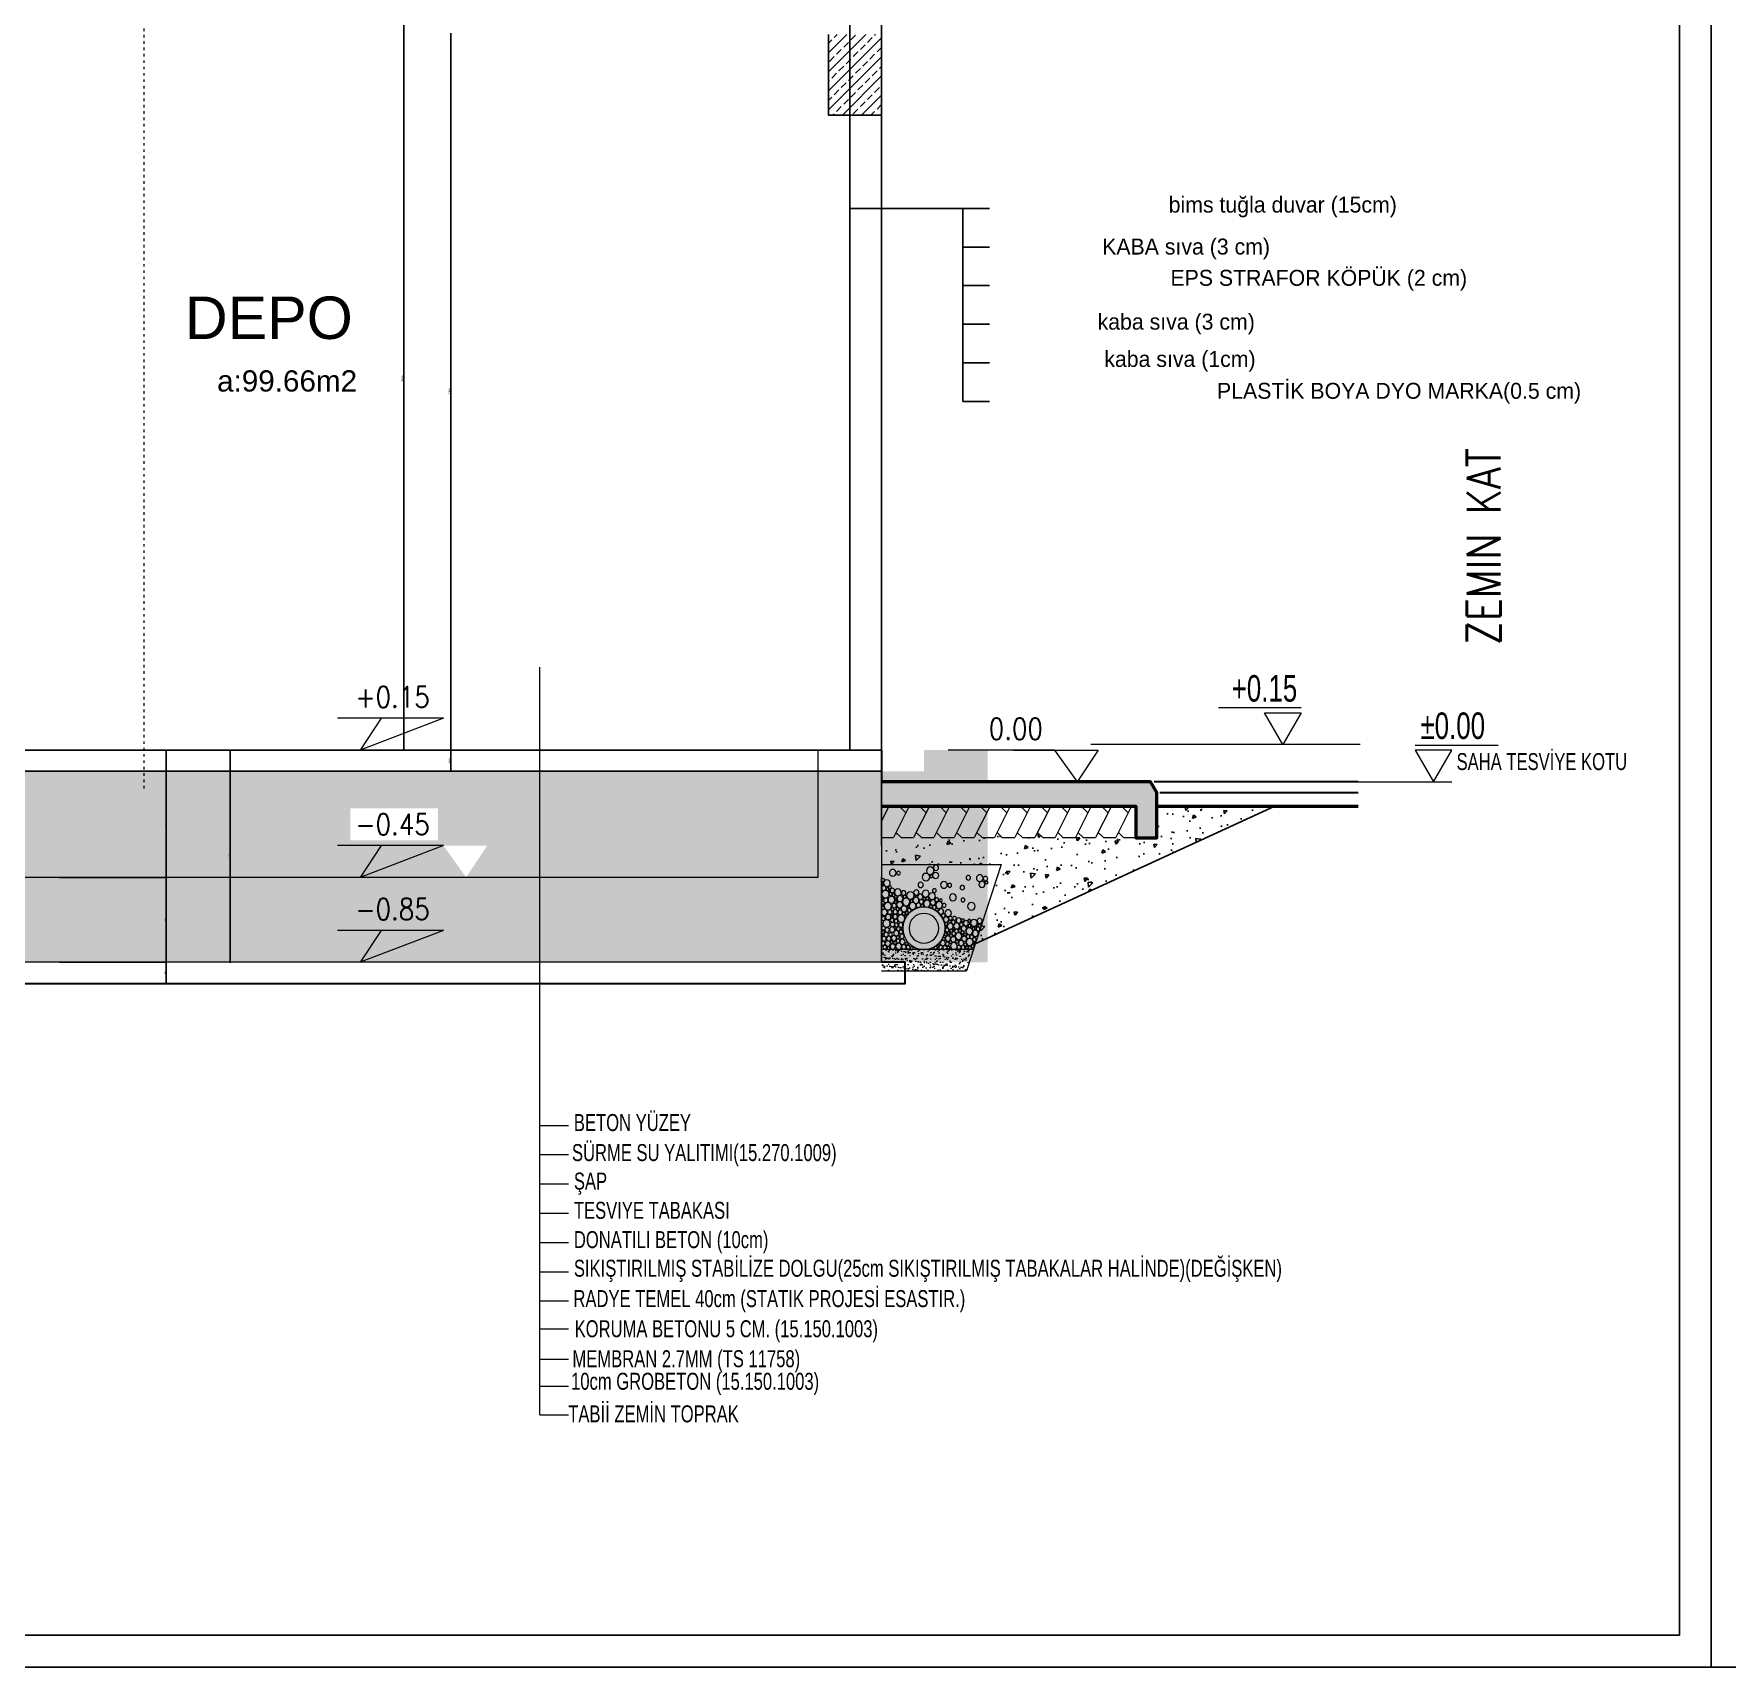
# Model space of a CAD drawing. Header units: centimetres. Extents: x -373760 to 14750, y -122502 to 29584.
# Drawn here: x -223760 to -215778, y -86589 to -78890 of the extents above; entities that cross this region are included whole.
import ezdxf
from ezdxf.enums import TextEntityAlignment as Align

# ---------------------------------------------------------------- set-up
doc = ezdxf.new("R2010")
doc.units = ezdxf.units.CM
doc.linetypes.add('ACAD_ISO03W100', pattern=[30, 12, -18])
for name, color, linetype, lineweight in [('AKSLAR-P', 211, 'Continuous', 9), ('BB_Gorunus_020', 32, 'Continuous', 30), ('BB_Yazı_malzeme_DOSEME-Laminat', 7, 'Continuous', 15), ('BLOKAJ', 1, 'Continuous', 9), ('DETAIL2', 1, 'Continuous', 20), ('duvar', 10, 'Continuous', 25), ('kolon tarama', 252, 'Continuous', 20), ('KOT', 3, 'Continuous', 13), ('MAT_FND3', 2, 'Continuous', 30), ('MS KOLON', 1, 'Continuous', 50), ('MS_YAZI K.P. POZ', 120, 'Continuous', 5), ('REBAR2', 1, 'Continuous', 20), ('SOIL', 8, 'Continuous', 20), ('T', 8, 'Continuous', 13), ('TF', 252, 'Continuous', 15), ('yazı', 7, 'Continuous', 30)]:
    doc.layers.add(name, color=color, linetype=linetype, lineweight=lineweight)
for name, color, linetype in [('alan', 7, 'Continuous'), ('CER', 4, 'Continuous'), ('K', 1, 'Continuous'), ('LCAD_CEILING', 2, 'Continuous'), ('mahal', 7, 'Continuous'), ('Standart', 7, 'Continuous'), ('Tarama', 253, 'Continuous')]:
    doc.layers.add(name, color=color, linetype=linetype)
doc.layers.add('Öçü', color=7, linetype='Continuous', lineweight=18, true_color=0xd1cbad)
doc.styles.add('ARC-01', font='arial.ttf')
doc.styles.add('ARıAL', font='arial.ttf')
doc.styles.add('dddddddddd', font='arial.ttf')
doc.styles.add('POZ', font='romanstw.shx', dxfattribs={"width": 0.8})
doc.styles.get("Standard").update_dxf_attribs({"font": 'arial.ttf'})
doc.styles.add('stastyle', font='')
doc.styles.get('stastyle').set_extended_font_data('RomanSTA')
doc.dimstyles.new('1 VE 2', dxfattribs={"dimscale": 0, "dimtxt": 6, "dimasz": 3, "dimexe": 0, "dimexo": 0, "dimgap": 2, "dimtad": 1, "dimdec": 0, "dimzin": 0, "dimdsep": 46, "dimtxsty": 'dddddddddd', "dimblk": 'OBLIQUE', "dimcen": 0, "dimdle": 3, "dimadec": 0, "dimazin": 0, "dimtfac": 1, "dimtdec": 0, "dimtix": 1, "dimtmove": 2, "dimatfit": 3, "dimldrblk": 'OBLIQUE', "dimfxl": 0, "dimtolj": 1, "dimtzin": 0, "dimarcsym": 0})
doc.dimstyles.new('aydın ölçü', dxfattribs={"dimtxt": 10, "dimasz": 2.5, "dimexe": 5, "dimexo": 5, "dimtad": 1, "dimdec": 0, "dimtxsty": 'Standard', "dimblk": 'ARCHTICK', "dimcen": 2.5, "dimse1": 1, "dimse2": 1, "dimadec": 0, "dimazin": 0, "dimtfac": 1, "dimtdec": 0, "dimtix": 1, "dimtmove": 0, "dimatfit": 3, "dimfxl": 5, "dimfxlon": 1, "dimarcsym": 0})

# ---------------------------------------------------------------- blocks, each defined once
blk = doc.blocks.new('_ArchTick')
at = {"color": 0, "linetype": 'ByBlock', "const_width": 0.15}
blk.add_lwpolyline([(-0.5, -0.5), (0.5, 0.5)], dxfattribs=at)
blk = doc.blocks.new('*D599')
at = {"layer": 'Defpoints', "color": 0, "transparency": 16777216}
for p in [(-221794.3, -78886.1), (-221794.3, -82266.1), (-221794.3, -82266.1)]:
    blk.add_point(p, dxfattribs=at)
at = {"layer": 'Öçü', "color": 0, "lineweight": -2, "transparency": 16777216}
blk.add_line((-221794.3, -78886.1), (-221794.3, -82266.1), dxfattribs=at)
at = {"layer": 'Öçü', "color": 0, "lineweight": -2, "transparency": 16777216, "xscale": 2.5, "yscale": 2.5, "zscale": 2.5}
for p, rotation in [((-221794.3, -78886.1), 90), ((-221794.3, -82266.1), 270)]:
    blk.add_blockref('_ArchTick', p, dxfattribs=dict(at, rotation=rotation))
at = {"layer": 'Öçü', "color": 0, "transparency": 16777216, "insert": (-221800.1, -80576.1), "char_height": 10, "attachment_point": 5, "rotation": 90}
blk.add_mtext('3380', dxfattribs=at)
blk = doc.blocks.new('*D600')
at = {"layer": 'Defpoints', "color": 0, "transparency": 16777216}
for p in [(-221794.3, -82266.1), (-221794.3, -82366.1), (-221794.3, -82366.1)]:
    blk.add_point(p, dxfattribs=at)
at = {"layer": 'Öçü', "color": 0, "lineweight": -2, "transparency": 16777216}
blk.add_line((-221794.3, -82266.1), (-221794.3, -82366.1), dxfattribs=at)
at = {"layer": 'Öçü', "color": 0, "lineweight": -2, "transparency": 16777216, "xscale": 2.5, "yscale": 2.5, "zscale": 2.5}
for p, rotation in [((-221794.3, -82266.1), 90), ((-221794.3, -82366.1), 270)]:
    blk.add_blockref('_ArchTick', p, dxfattribs=dict(at, rotation=rotation))
at = {"layer": 'Öçü', "color": 0, "transparency": 16777216, "insert": (-221800.1, -82316.1), "char_height": 10, "attachment_point": 5, "rotation": 90}
blk.add_mtext('100', dxfattribs=at)
blk = doc.blocks.new('*D602')
at = {"layer": 'Defpoints', "color": 0, "transparency": 16777216}
for p in [(-222015.7, -78766.1), (-222015.7, -82266.1), (-222015.7, -82266.1)]:
    blk.add_point(p, dxfattribs=at)
at = {"layer": 'Öçü', "color": 0, "lineweight": -2, "transparency": 16777216}
blk.add_line((-222015.7, -78766.1), (-222015.7, -82266.1), dxfattribs=at)
at = {"layer": 'Öçü', "color": 0, "lineweight": -2, "transparency": 16777216, "xscale": 2.5, "yscale": 2.5, "zscale": 2.5}
for p, rotation in [((-222015.7, -78766.1), 90), ((-222015.7, -82266.1), 270)]:
    blk.add_blockref('_ArchTick', p, dxfattribs=dict(at, rotation=rotation))
at = {"layer": 'Öçü', "color": 0, "transparency": 16777216, "insert": (-222021.5, -80516.1), "char_height": 10, "attachment_point": 5, "rotation": 90}
blk.add_mtext('3500', dxfattribs=at)
blk = doc.blocks.new('_Oblique')
at = {"color": 0, "linetype": 'ByBlock', "lineweight": -2}
blk.add_line((-0.5, -0.5), (0.5, 0.5), dxfattribs=at)
blk = doc.blocks.new('*D605')
at = {"layer": 'Defpoints', "color": 0, "linetype": 'Continuous', "transparency": 16777216}
for p in [(-223638.9, -82866.1), (-223638.9, -83266.1), (-223135.9, -83266.1)]:
    blk.add_point(p, dxfattribs=at)
at = {"layer": 'LCAD_CEILING', "color": 0, "linetype": 'Continuous', "lineweight": -2, "transparency": 16777216}
for p, q in [((-223638.9, -82866.1), (-223135.9, -82866.1)), ((-223135.9, -82863.1), (-223135.9, -83269.1)), ((-223638.9, -83266.1), (-223135.9, -83266.1))]:
    blk.add_line(p, q, dxfattribs=at)
at = {"layer": 'LCAD_CEILING', "color": 0, "linetype": 'Continuous', "lineweight": -2, "transparency": 16777216, "xscale": 3, "yscale": 3, "zscale": 3}
for p, rotation in [((-223135.9, -82866.1), 90), ((-223135.9, -83266.1), 270)]:
    blk.add_blockref('_Oblique', p, dxfattribs=dict(at, rotation=rotation))
at = {"layer": 'LCAD_CEILING', "color": 0, "linetype": 'Continuous', "lineweight": -2, "transparency": 16777216, "insert": (-223141, -83066.1), "char_height": 6, "attachment_point": 5, "rotation": 90, "style": 'dddddddddd'}
blk.add_mtext('\\A1;400', dxfattribs=at)
blk = doc.blocks.new('*D606')
at = {"layer": 'Defpoints', "color": 0, "linetype": 'Continuous', "transparency": 16777216}
for p in [(-223301.1, -82366.1), (-223135.9, -82366.1), (-223638.9, -82866.1)]:
    blk.add_point(p, dxfattribs=at)
at = {"layer": 'LCAD_CEILING', "color": 0, "linetype": 'Continuous', "lineweight": -2, "transparency": 16777216}
for p, q in [((-223301.1, -82366.1), (-223135.9, -82366.1)), ((-223135.9, -82869.1), (-223135.9, -82363.1)), ((-223638.9, -82866.1), (-223135.9, -82866.1))]:
    blk.add_line(p, q, dxfattribs=at)
at = {"layer": 'LCAD_CEILING', "color": 0, "linetype": 'Continuous', "lineweight": -2, "transparency": 16777216, "xscale": 3, "yscale": 3, "zscale": 3}
for p, rotation in [((-223135.9, -82366.1), 90), ((-223135.9, -82866.1), 270)]:
    blk.add_blockref('_Oblique', p, dxfattribs=dict(at, rotation=rotation))
at = {"layer": 'LCAD_CEILING', "color": 0, "linetype": 'Continuous', "lineweight": -2, "transparency": 16777216, "insert": (-223141, -82616.1), "char_height": 6, "attachment_point": 5, "rotation": 90, "style": 'dddddddddd'}
blk.add_mtext('\\A1;500', dxfattribs=at)
blk = doc.blocks.new('*D607')
at = {"layer": 'Defpoints', "color": 0, "linetype": 'Continuous', "transparency": 16777216}
for p in [(-223301.1, -82266.1), (-223135.9, -82266.1), (-223301.1, -82366.1)]:
    blk.add_point(p, dxfattribs=at)
at = {"layer": 'LCAD_CEILING', "color": 0, "linetype": 'Continuous', "lineweight": -2, "transparency": 16777216}
for p, q in [((-223301.1, -82266.1), (-223135.9, -82266.1)), ((-223135.9, -82369.1), (-223135.9, -82263.1)), ((-223301.1, -82366.1), (-223135.9, -82366.1))]:
    blk.add_line(p, q, dxfattribs=at)
at = {"layer": 'LCAD_CEILING', "color": 0, "linetype": 'Continuous', "lineweight": -2, "transparency": 16777216, "xscale": 3, "yscale": 3, "zscale": 3}
for p, rotation in [((-223135.9, -82266.1), 90), ((-223135.9, -82366.1), 270)]:
    blk.add_blockref('_Oblique', p, dxfattribs=dict(at, rotation=rotation))
at = {"layer": 'LCAD_CEILING', "color": 0, "linetype": 'Continuous', "lineweight": -2, "transparency": 16777216, "insert": (-223141, -82316.1), "char_height": 6, "attachment_point": 5, "rotation": 90, "style": 'dddddddddd'}
blk.add_mtext('\\A1;100', dxfattribs=at)
blk = doc.blocks.new('*D608')
at = {"layer": 'Defpoints', "color": 0, "linetype": 'Continuous', "transparency": 16777216}
for p in [(-222835.5, -82266.1), (-222835.5, -83266.1), (-222835.5, -83266.1)]:
    blk.add_point(p, dxfattribs=at)
at = {"layer": 'MAT_FND3', "color": 0, "linetype": 'Continuous', "lineweight": -2, "transparency": 16777216}
for p, q in [((-222835.5, -82263.1), (-222835.5, -83269.1)), ((-222835.5, -82266.1), (-222835.5, -82266.1)), ((-222835.5, -83266.1), (-222835.5, -83266.1))]:
    blk.add_line(p, q, dxfattribs=at)
at = {"layer": 'MAT_FND3', "color": 0, "linetype": 'Continuous', "lineweight": -2, "transparency": 16777216, "xscale": 3, "yscale": 3, "zscale": 3}
for p, rotation in [((-222835.5, -82266.1), 90), ((-222835.5, -83266.1), 270)]:
    blk.add_blockref('_Oblique', p, dxfattribs=dict(at, rotation=rotation))
at = {"layer": 'MAT_FND3', "color": 0, "linetype": 'Continuous', "lineweight": -2, "transparency": 16777216, "insert": (-222840.5, -82766.1), "char_height": 6, "attachment_point": 5, "rotation": 90, "style": 'dddddddddd'}
blk.add_mtext('\\A1;1000', dxfattribs=at)
blk = doc.blocks.new('*D614')
at = {"layer": 'Defpoints', "color": 0, "linetype": 'Continuous', "transparency": 16777216}
for p in [(-223638.9, -83266.1), (-223230.8, -83366.1), (-223135.9, -83366.1)]:
    blk.add_point(p, dxfattribs=at)
at = {"layer": 'LCAD_CEILING', "color": 0, "linetype": 'Continuous', "lineweight": -2, "transparency": 16777216}
for p, q in [((-223638.9, -83266.1), (-223135.9, -83266.1)), ((-223135.9, -83263.1), (-223135.9, -83369.1)), ((-223230.8, -83366.1), (-223135.9, -83366.1))]:
    blk.add_line(p, q, dxfattribs=at)
at = {"layer": 'LCAD_CEILING', "color": 0, "linetype": 'Continuous', "lineweight": -2, "transparency": 16777216, "xscale": 3, "yscale": 3, "zscale": 3}
for p, rotation in [((-223135.9, -83266.1), 90), ((-223135.9, -83366.1), 270)]:
    blk.add_blockref('_Oblique', p, dxfattribs=dict(at, rotation=rotation))
at = {"layer": 'LCAD_CEILING', "color": 0, "linetype": 'Continuous', "lineweight": -2, "transparency": 16777216, "insert": (-223141, -83316.1), "char_height": 6, "attachment_point": 5, "rotation": 90, "style": 'dddddddddd'}
blk.add_mtext('\\A1;100', dxfattribs=at)
blk = doc.blocks.new('DRE')
at = {"layer": 'T'}
h = blk.add_hatch(dxfattribs=at)
h.set_pattern_fill('AR-SAND', color=256, scale=1.5, style=0)
h.set_pattern_definition([(37.5, (-27931.5247, -2792.8838), (-0.09449004, 2.89023565), [0, -2.28, 0, -2.55, 0, -2.4375]), (7.5, (-27931.5247, -2792.8838), (2.65466506, 4.2332191), [0, -1.23, 0, -2.055, 0, -0.7875]), (327.5, (-27933.3697, -2792.8838), (4.6712128, 0.00848858), [0, -0.75, 0, -2.7, 0, -3.525]), (317.5, (-27933.3697, -2792.8838), (4.5091899, 1.31651335), [0, -0.375, 0, -1.77, 0, -2.025])])
h.paths.add_polyline_path([(0, 0), (0, 10), (-43.29, 10), (-40, 0)])
for p, q in [((-56.45, 50), (-40, 0)), ((0, 50), (-56.45, 50)), ((-43.29, 10), (0, 10)), ((0, 0), (-40, 0)), ((0, 0), (-10, 0))]:
    blk.add_line(p, q, dxfattribs=at)
for centre, radius in [((-25.7, 48.52), 1.25), ((-22.96, 47.14), 1.78), ((-49.53, 41.59), 0.714), ((-49.03, 43.38), 1.07), ((-47.36, 40.7), 1.43), ((-46.33, 43.64), 1.61), ((-40.97, 43.81), 1.07), ((-38.12, 39.18), 1.07), ((-32.14, 40.24), 0.892), ((-29.42, 40.44), 1.61), ((-25.54, 44.87), 1.43), ((-23.43, 44.49), 0.714), ((-20.96, 44.1), 1.78), ((-18.49, 40.42), 1.25), ((-8.05, 45.96), 0.892), ((-5.33, 46.16), 1.61), ((-4.03, 39.27), 0.714), ((-2.55, 41.25), 1.61), ((-1.12, 38.94), 1.07), ((-0.7, 42.75), 0.714), ((-0.52, 40.38), 0.432), ((-0.5, 41.37), 0.432), ((-42.38, 30.35), 1.78), ((-38.42, 33.33), 0.892), ((-33.66, 34.54), 1.61), ((-27.2, 31), 1.61), ((-27.95, 33.12), 0.714), ((-26.04, 33.46), 0.892), ((-24.92, 37.75), 0.892), ((-24.24, 32.19), 1.25), ((-23.82, 35.09), 1.61), ((-22.78, 33.36), 0.432), ((-21.39, 31.61), 1.61), ((-20.83, 36.29), 1.61), ((-21.58, 34.04), 0.714), ((-20.15, 33.85), 0.714), ((-18.76, 32.49), 1.07), ((-18.29, 34.85), 1.25), ((-17.4, 30.88), 1.07), ((-16.21, 33.17), 1.43), ((-16.38, 36.82), 1.25), ((-16.26, 35.14), 0.432), ((-14.67, 30.49), 1.61), ((-13.64, 35.44), 1.78), ((-14.11, 32.79), 0.714), ((-11.64, 32.4), 1.78), ((-10.93, 34.87), 0.714), ((-10.44, 36.66), 1.07), ((-8.76, 33.98), 1.43), ((-8.56, 31.06), 1.43), ((-7.74, 36.92), 1.61), ((-6.79, 32.29), 0.714), ((-6.73, 34.79), 0.714), ((-6.89, 33.66), 0.432), ((-5.63, 35.6), 0.714), ((-4.7, 33.42), 1.61), ((-5.12, 37.78), 1.07), ((-4.32, 36.13), 0.714), ((-2.98, 30.4), 1.78), ((-3.72, 37.25), 0.432), ((-1.86, 36.07), 1.78), ((-2.87, 38.47), 0.714), ((-2.05, 33.17), 1.07), ((-0.73, 32.02), 0.714), ((-0.52, 33.29), 0.432), ((-0.5, 34.27), 0.432), ((-46.29, 23.48), 1.25), ((-43.57, 22.52), 1.61), ((-41.37, 23.54), 0.714), ((-38.37, 23.8), 0.714), ((-36.38, 23.64), 1.25), ((-34.44, 24.69), 0.892), ((-32.51, 24.75), 0.892), ((-31.43, 27.14), 1.61), ((-30.46, 24.09), 1.25), ((-29.55, 30.8), 0.892), ((-29.2, 25.97), 0.892), ((-20, 20), 10), ((-28.04, 27.96), 1.25), ((-20, 20), 7), ((-26.18, 28.81), 0.714), ((-24.9, 29.85), 0.892), ((-23.32, 30.3), 0.714), ((-19.21, 30.68), 0.714), ((-13.08, 28.48), 0.892), ((-12.57, 30), 0.432), ((-11.94, 27.26), 0.714), ((-10.67, 29.17), 1.43), ((-11.35, 25.75), 0.432), ((-10.5, 26.89), 0.714), ((-9.25, 24.59), 1.78), ((-8.79, 27.5), 1.07), ((-8.79, 29.11), 0.432), ((-7.63, 29.07), 0.714), ((-7.72, 26.28), 0.432), ((-6.89, 23.35), 0.892), ((-6.52, 27.72), 1.07), ((-6.45, 25.46), 1.07), ((-5.94, 30.62), 1.07), ((-5, 23.8), 0.892), ((-5.14, 28.99), 0.714), ((-5.38, 26.73), 0.432), ((-4.85, 25.22), 0.432), ((-3.95, 27.57), 1.07), ((-4.55, 26.28), 0.432), ((-3.13, 25.31), 1.25), ((-2.37, 22.25), 1.78), ((-1.38, 27.51), 1.43), ((-0.88, 24.62), 0.892), ((-0.68, 29.6), 0.714), ((-0.67, 30.83), 0.432), ((-46.26, 21.16), 0.714), ((-45.51, 19.67), 0.892), ((-45.48, 21.98), 0.432), ((-44.27, 17.62), 1.43), ((-45.03, 21.21), 0.432), ((-44.45, 20.57), 0.432), ((-43.42, 19.75), 0.714), ((-42.51, 15.93), 0.892), ((-41.38, 18.59), 1.61), ((-42.4, 20.44), 0.432), ((-41.53, 21.23), 0.714), ((-41.51, 22.4), 0.432), ((-40.83, 16.11), 0.892), ((-39.79, 22.42), 1.25), ((-40.53, 20.63), 0.432), ((-38.98, 15.04), 1.25), ((-39.46, 17.05), 0.714), ((-38.83, 19.88), 1.25), ((-38.08, 18.01), 0.714), ((-38.32, 16.79), 0.432), ((-37.66, 21.73), 0.892), ((-36.3, 16.31), 1.61), ((-36.98, 18.87), 0.714), ((-37.12, 20.12), 0.432), ((-35.39, 21.03), 1.43), ((-35.37, 18.69), 0.892), ((-33.82, 14.77), 1.25), ((-34.03, 17.51), 0.892), ((-33.86, 22.89), 0.892), ((-34, 19.19), 0.432), ((-32.43, 20.96), 1.43), ((-32.9, 18.81), 0.714), ((-32.76, 16.51), 0.714), ((-32.25, 23.14), 0.714), ((-31.32, 15.11), 1.25), ((-31.75, 17.73), 0.714), ((-30.91, 19.21), 0.892), ((-30.52, 21.98), 0.714), ((-30.32, 17.05), 0.714), ((-30.43, 20.57), 0.432), ((-9.68, 16.21), 1.07), ((-9.07, 21.57), 1.07), ((-9.15, 18.25), 0.892), ((-9.36, 19.66), 0.432), ((-7.93, 19.75), 0.892), ((-7.81, 15.7), 0.714), ((-6.95, 17.73), 1.25), ((-7.04, 21.54), 0.892), ((-5.86, 15.29), 1.25), ((-6.58, 20.21), 0.432), ((-5.05, 19.35), 1.25), ((-5.16, 21.76), 1.07), ((-4.27, 17.03), 0.892), ((-3.44, 15.13), 1.07), ((-2.69, 19.19), 1.07), ((-2.22, 17.03), 1.07), ((-1.2, 15.06), 1.07), ((-0.95, 20.08), 0.892), ((-0.75, 18.27), 0.714), ((-0.55, 16.61), 0.432), ((-43.79, 14.67), 0.892), ((-43.65, 13.1), 0.432), ((-42.98, 11.53), 0.714), ((-41.55, 13.51), 1.61), ((-41.71, 10.88), 0.714), ((-40.22, 10.92), 0.714), ((-39.54, 12.31), 0.714), ((-38.45, 10.95), 0.892), ((-37.55, 13.01), 1.25), ((-36.49, 11.03), 0.892), ((-35.61, 13.66), 0.714), ((-34.13, 11.63), 1.61), ((-32.49, 13.46), 0.714), ((-31.61, 10.92), 0.714), ((-31.05, 12.63), 0.892), ((-29.84, 10.95), 0.892), ((-28.94, 13.01), 1.25), ((-29.4, 14.95), 0.714), ((-27.88, 11.03), 0.892), ((-27.1, 12.36), 0.432), ((-26.57, 11.37), 0.432), ((-25.56, 10.78), 0.714), ((-24.38, 10.5), 0.432), ((-14.28, 10.72), 0.714), ((-12.56, 11.05), 0.892), ((-11.96, 12.7), 0.714), ((-10.51, 11.21), 1.07), ((-9.86, 13.59), 1.25), ((-8.05, 11.52), 1.43), ((-7.8, 14.05), 0.892), ((-6.4, 13.17), 0.714), ((-5.29, 11.36), 1.25), ((-4.91, 13.45), 0.714), ((-2.99, 12.79), 1.25), ((-3.3, 10.72), 0.714), ((-1.58, 11.05), 0.892), ((-0.83, 12.88), 0.892)]:
    blk.add_circle(centre, radius, dxfattribs=at)
blk = doc.blocks.new('KOT3')
at = {"layer": 'KOT'}
for p, q in [((-8.66, 17.35), (30.44, 17.35)), ((-36.41, 0), (8.66, 0))]:
    blk.add_line(p, q, dxfattribs=at)
blk.add_lwpolyline([(8.66, 15), (-8.66, 15), (0, 0)], close=True, dxfattribs=at)
at = {"layer": 'KOT', "color": 7, "style": 'ARıAL', "width": 0.7}
blk.add_attdef('KOT', text='', height=12.5, dxfattribs=at).set_placement((-0.33, 16.47), align=Align.BOTTOM_LEFT)

msp = doc.modelspace()

# ---------------------------------------------------------------- hatches: boundary and pattern name
at = {"layer": 'kolon tarama'}
h = msp.add_hatch(color=256, dxfattribs=at)
h.paths.add_polyline_path([(-219014.29, -82416.07), (-219764.29, -82416.07), (-219764.29, -82530.06), (-219014.29, -82530.06)])
h.paths.add_polyline_path([(-218465.54, -82466.07), (-218495.54, -82416.07), (-219014.29, -82416.07), (-219014.29, -82530.06), (-218565.54, -82530.06), (-218565.54, -82679.02), (-218564.29, -82679.02), (-218465.54, -82680.06)])
msp.add_hatch(color=256, dxfattribs=at).paths.add_polyline_path([(-218565.54, -82416.07), (-218495.54, -82416.07), (-218465.54, -82466.07), (-218465.54, -82680.06), (-218565.54, -82680.06)])
at = {"layer": 'SOIL'}
h = msp.add_hatch(dxfattribs=at)
h.set_pattern_fill('ANSI36', color=256, scale=500, angle=-90)
h.set_pattern_definition([(315, (-188246.83, -94141.39), (121.53398, -33.14563), [156.25, -31.25, 0, -31.25])])
h.paths.add_polyline_path([(-225164.29, -82866.07), (-231364.68, -82866.07), (-231364.68, -82266.07), (-231664.29, -82266.07), (-231664.29, -83266.07), (-219264.29, -83266.07), (-219264.29, -82866.07), (-219264.29, -82266.07), (-219564.29, -82266.07), (-219564.29, -82866.07), (-224864.29, -82866.07), (-224864.29, -82866.07), (-225164.29, -82866.07)])
h = msp.add_hatch(dxfattribs=at)
h.set_pattern_fill('AR-CONC', color=256, scale=50, angle=-90)
h.set_pattern_definition([(320, (-188246.83, -134164.47), (-31.3761, -358.6301), [37.5, -412.5]), (265, (-188246.83, -134164.47), (376.096, 69.3757), [30, -330]), (10.45144, (-188249.44, -134194.36), (344.72, -289.2544), [31.87, -350.571]), (316.1842, (-188146.83, -134164.47), (-82.7596, -533.6207), [56.25, -618.75]), (6.6356, (-188153.7, -134208.94), (487.0593, -467.331), [47.805, -525.857]), (261.1842, (-188146.8, -134164.5), (487.0593, -467.331), [45, -495]), (291, (-188171.83, -134214.47), (-201.3094, -298.4535), [37.5, -412.5]), (236, (-188171.83, -134214.47), (362.575, -121.6577), [30, -330]), (341.45144, (-188188.6, -134239.34), (161.2656, -420.1112), [31.87, -350.571]), (307.5, (-188246.83, -134164.47), (166.44693, -6.07993), [0, -326, 0, -335, 0, -331.25]), (277.5, (-188246.83, -134164.47), (197.20586, -131.53477), [0, -191, 0, -318.5, 0, -126.25]), (237.5, (-188246.83, -134052.97), (-11.27744, -266.91122), [0, -125, 0, -390, 0, -517.5]), (227.5, (-188246.83, -134002.97), (50.0525, -291.5931), [0, -162.5, 0, -259, 0, -367.5])])
h.paths.add_polyline_path([(-221722.53, -82866.07), (-221829.68, -82716.07), (-221622.54, -82716.07), (-221722.53, -82866.07), (-219564.29, -82866.07), (-219564.29, -82366.07), (-224864.29, -82366.07), (-224864.29, -82866.07)])
h.paths.add_polyline_path([(-225164.29, -82866.07), (-224864.29, -82866.07), (-224864.29, -82366.07), (-225464.29, -82366.07), (-225464.29, -82866.07)])
h.paths.add_polyline_path([(-225464.29, -82866.07), (-225464.29, -82366.07), (-228965.99, -82366.07), (-228965.99, -82866.07), (-228560.13, -82866.07), (-228660.13, -82716.07), (-228452.99, -82716.07), (-228560.13, -82866.07)])
h.paths.add_polyline_path([(-228965.99, -82866.07), (-228965.99, -82366.07), (-231364.68, -82366.07), (-231364.68, -82866.07)])
h.paths.add_polyline_path([(-222268.97, -82691.07), (-221854.68, -82691.07), (-221854.68, -82541.07), (-222268.97, -82541.07)], flags=16)
h.paths.add_polyline_path([(-228427.99, -82691.07), (-228013.7, -82691.07), (-228013.7, -82541.07), (-228427.99, -82541.07)], flags=16)
at = {"layer": 'Tarama'}
h = msp.add_hatch(dxfattribs=at)
h.set_pattern_fill('ANSI33', color=256, scale=10)
h.set_pattern_definition([(45, (-238172.474, -121653.85), (-44.90128, 44.90128), []), (45, (-238127.57, -121653.85), (-44.90128, 44.90128), [31.75, -15.875])])
h.paths.add_polyline_path([(-219814.29, -78892.96), (-220014.29, -78892.96), (-220014.29, -79272.96), (-219814.29, -79272.96)])
h.paths.add_polyline_path([(-219764.29, -78892.96), (-219814.29, -78892.96), (-219814.29, -79272.96), (-219764.29, -79272.96)])
at = {"layer": 'Tarama', "ltscale": 0.25}
h = msp.add_hatch(dxfattribs=at)
h.set_pattern_fill('AR-CONC', color=252, angle=180, style=0)
h.set_pattern_definition([(230, (-272312.14, 9031.18), (-182.18467, 15.93909), [19.05, -209.55]), (175, (-272312.14, 9031.18), (35.24342, -191.05685), [15.24, -167.6406]), (280.45144, (-272327.32, 9032.5), (-146.94125, -175.11775), [16.19, -178.09024]), (226.1842, (-272312.14, 8980.38), (-271.07904, 42.04233), [28.575, -314.325]), (276.63556, (-272334.73, 8983.88), (-237.40413, -247.4261), [24.285, -267.1356]), (171.18415, (-272312.14, 8980.38), (-237.4041, -247.4261), [22.86, -251.4597]), (201, (-272337.54, 8993.08), (-151.6144, 102.2652), [19.05, -209.55]), (146, (-272337.54, 8993.08), (-61.80203, -184.18797), [15.24, -167.64]), (251.45144, (-272350.18, 9001.6), (-213.41642, -81.92277), [16.19, -178.08994]), (217.5, (-272312.14, 9031.18), (-3.088603, -84.55504), [0, -165.608, 0, -170.18, 0, -168.275]), (187.5, (-272312.14, 9031.18), (-66.81966, -100.180575), [0, -97.028, 0, -161.798, 0, -64.135]), (147.5, (-272255.5, 9031.18), (-135.590595, 5.728744), [0, -63.5, 0, -198.12, 0, -262.89]), (137.5, (-272230.1, 9031.18), (-148.12918, -25.42649), [0, -82.55, 0, -131.572, 0, -186.69])])
h.paths.add_polyline_path([(-219199.82, -82806.07), (-219764.29, -82806.07), (-219764.29, -82679.02), (-219708.07, -82679.02), (-219695.89, -82654.68), (-219671.55, -82679.02), (-219612.75, -82679.02), (-219600.58, -82654.68), (-219576.24, -82679.02), (-219517.44, -82679.02), (-219505.27, -82654.68), (-219480.92, -82679.02), (-219422.12, -82679.02), (-219409.95, -82654.68), (-219385.61, -82679.02), (-219326.81, -82679.02), (-219314.64, -82654.68), (-219290.29, -82679.02), (-219231.49, -82679.02), (-219219.32, -82654.68), (-219194.98, -82679.02), (-219136.18, -82679.02), (-219124.01, -82654.68), (-219099.66, -82679.02), (-219040.86, -82679.02), (-219028.69, -82654.68), (-219004.35, -82679.02), (-218945.55, -82679.02), (-218933.38, -82654.68), (-218909.03, -82679.02), (-218850.23, -82679.02), (-218838.06, -82654.68), (-218813.72, -82679.02), (-218754.92, -82679.02), (-218742.75, -82654.68), (-218718.4, -82679.02), (-218659.6, -82679.02), (-218647.43, -82654.68), (-218623.09, -82679.02), (-218565.54, -82679.02), (-218565.54, -82680.06), (-218465.54, -82680.06), (-218465.54, -82530.06), (-217909.36, -82530.06), (-219322.73, -83179.73)])

# ---------------------------------------------------------------- linework, layer by layer
at = {"layer": 'AKSLAR-P', "linetype": 'ACAD_ISO03W100'}
for p, q in [((-223242.46, -72504.99), (-223242.46, -82454.76)), ((-219764.29, -72504.99), (-219764.29, -82454.76))]:
    msp.add_line(p, q, dxfattribs=at)
at = {"layer": 'BB_Gorunus_020'}
msp.add_line((-217517.54, -82416.07), (-218479.14, -82416.07), dxfattribs=at)
msp.add_lwpolyline([(-218451.77, -82466.07), (-217517.54, -82466.07)], dxfattribs=at)
at = {"layer": 'BB_Yazı_malzeme_DOSEME-Laminat'}
for p, q in [((-221375.24, -85399.85), (-221375.24, -81874.71)), ((-221375.13, -84035.08), (-221240.13, -84035.09)), ((-221375.14, -84173.03), (-221240.14, -84173.04)), ((-221375.15, -84310.99), (-221240.15, -84311)), ((-221375.16, -84448.94), (-221240.16, -84448.95)), ((-221375.17, -84586.9), (-221240.17, -84586.91)), ((-221375.18, -84724.85), (-221240.18, -84724.86)), ((-221375.19, -84862.81), (-221240.19, -84862.82)), ((-221375.2, -84994.85), (-221240.2, -84994.86)), ((-221375.22, -85136.64), (-221240.22, -85136.65)), ((-221375.23, -85264.85), (-221240.23, -85264.86)), ((-221375.24, -85399.85), (-221240.24, -85399.86))]:
    msp.add_line(p, q, dxfattribs=at)
at = {"layer": 'BLOKAJ'}
for p, q in [((-219728.9, -82530.06), (-219764.29, -82600.84)), ((-219633.58, -82530.06), (-219708.07, -82679.02)), ((-219633.58, -82530.06), (-219708.07, -82679.02)), ((-219680.63, -82530.06), (-219649.27, -82561.42)), ((-219538.27, -82530.06), (-219612.75, -82679.02)), ((-219538.27, -82530.06), (-219612.75, -82679.02)), ((-219585.32, -82530.06), (-219553.95, -82561.42)), ((-219442.95, -82530.06), (-219517.44, -82679.02)), ((-219442.95, -82530.06), (-219517.44, -82679.02)), ((-219490, -82530.06), (-219458.64, -82561.42)), ((-219347.64, -82530.06), (-219422.12, -82679.02)), ((-219347.64, -82530.06), (-219422.12, -82679.02)), ((-219394.69, -82530.06), (-219363.32, -82561.42)), ((-219252.33, -82530.06), (-219326.81, -82679.02)), ((-219252.33, -82530.06), (-219326.81, -82679.02)), ((-219299.37, -82530.06), (-219268.01, -82561.42)), ((-219157.01, -82530.06), (-219231.49, -82679.02)), ((-219157.01, -82530.06), (-219231.49, -82679.02)), ((-219204.06, -82530.06), (-219172.69, -82561.42)), ((-219061.7, -82530.06), (-219136.18, -82679.02)), ((-219061.7, -82530.06), (-219136.18, -82679.02)), ((-219108.74, -82530.06), (-219077.38, -82561.42)), ((-218966.38, -82530.06), (-219040.86, -82679.02)), ((-218966.38, -82530.06), (-219040.86, -82679.02)), ((-219013.43, -82530.06), (-218982.06, -82561.42)), ((-218871.07, -82530.06), (-218945.55, -82679.02)), ((-218918.11, -82530.06), (-218886.75, -82561.42)), ((-218775.75, -82530.06), (-218850.23, -82679.02)), ((-218822.8, -82530.06), (-218791.43, -82561.42)), ((-218680.44, -82530.06), (-218754.92, -82679.02)), ((-218727.48, -82530.06), (-218696.12, -82561.42)), ((-218585.12, -82530.06), (-218659.6, -82679.02)), ((-218632.17, -82530.06), (-218600.8, -82561.42)), ((-219766.87, -82679.02), (-219708.07, -82679.02)), ((-219671.55, -82679.02), (-219695.89, -82654.68)), ((-219671.55, -82679.02), (-219612.75, -82679.02)), ((-219576.24, -82679.02), (-219600.58, -82654.68)), ((-219576.24, -82679.02), (-219517.44, -82679.02)), ((-219480.92, -82679.02), (-219505.27, -82654.68)), ((-219480.92, -82679.02), (-219422.12, -82679.02)), ((-219385.61, -82679.02), (-219409.95, -82654.68)), ((-219385.61, -82679.02), (-219326.81, -82679.02)), ((-219290.29, -82679.02), (-219314.64, -82654.68)), ((-219290.29, -82679.02), (-219231.49, -82679.02)), ((-219194.98, -82679.02), (-219219.32, -82654.68)), ((-219194.98, -82679.02), (-219136.18, -82679.02)), ((-219099.66, -82679.02), (-219124.01, -82654.68)), ((-219099.66, -82679.02), (-219040.86, -82679.02)), ((-219004.35, -82679.02), (-219028.69, -82654.68)), ((-219004.35, -82679.02), (-218945.55, -82679.02)), ((-218909.03, -82679.02), (-218933.38, -82654.68)), ((-218909.03, -82679.02), (-218850.23, -82679.02)), ((-218813.72, -82679.02), (-218838.06, -82654.68)), ((-218813.72, -82679.02), (-218754.92, -82679.02)), ((-218718.4, -82679.02), (-218742.75, -82654.68)), ((-218718.4, -82679.02), (-218659.6, -82679.02)), ((-218623.09, -82679.02), (-218647.43, -82654.68)), ((-218623.09, -82679.02), (-218564.29, -82679.02))]:
    msp.add_line(p, q, dxfattribs=at)
at = {"layer": 'CER', "color": 2}
for points in [[(-235794.05, -86588.86), (-215852.52, -86588.86), (-215852.52, -56588.86), (-235794.05, -56588.86)], [(-215852.52, -86588.86), (-182547.49, -86588.86), (-182547.49, -56588.86), (-215852.52, -56588.86)], [(-235644.05, -86438.86), (-216002.52, -86438.86), (-216002.52, -56738.86), (-235644.05, -56738.86)]]:
    msp.add_lwpolyline(points, close=True, dxfattribs=at)
at = {"layer": 'DETAIL2', "color": 1}
for p, q in [((-221829.68, -82116.07), (-222329.68, -82116.07)), ((-222122.54, -82116.07), (-222222.53, -82266.07)), ((-221829.68, -82116.07), (-222222.53, -82266.07)), ((-222022.54, -82116.07), (-222122.54, -82116.07)), ((-218949.21, -82266.07), (-219449.21, -82266.07)), ((-219142.07, -82266.07), (-218742.07, -82266.07)), ((-218949.21, -82266.07), (-218842.06, -82416.07)), ((-218742.07, -82266.07), (-218842.06, -82416.07)), ((-221829.68, -82716.07), (-222329.68, -82716.07)), ((-222122.54, -82716.07), (-222222.53, -82866.07)), ((-221829.68, -82716.07), (-222222.53, -82866.07)), ((-222022.54, -82716.07), (-222122.54, -82716.07)), ((-221829.68, -83116.07), (-222329.68, -83116.07)), ((-222122.54, -83116.07), (-222222.53, -83266.07)), ((-221829.68, -83116.07), (-222222.53, -83266.07)), ((-222022.54, -83116.07), (-222122.54, -83116.07))]:
    msp.add_line(p, q, dxfattribs=at)
at = {"layer": 'duvar'}
for p, q in [((-219914.29, -75766.07), (-219914.29, -82266.07)), ((-219764.29, -75766.07), (-219764.29, -82266.07)), ((-231364.29, -82266.07), (-219764.29, -82266.07)), ((-231364.29, -82366.07), (-219764.29, -82366.07))]:
    msp.add_line(p, q, dxfattribs=at)
msp.add_lwpolyline([(-220014.29, -78892.96), (-220014.29, -79272.96), (-219764.29, -79272.96), (-219764.29, -78892.96)], dxfattribs=at)
at = {"layer": 'K', "linetype": 'Continuous', "lineweight": 5}
msp.add_lwpolyline([(-219764.29, -82716.07), (-219764.29, -82416.07)], dxfattribs=at)
at = {"layer": 'MAT_FND3', "linetype": 'Continuous'}
msp.add_line((-219764.29, -82266.07), (-219764.29, -82416.07), dxfattribs=at)
msp.add_lwpolyline([(-231364.29, -83266.07), (-231464.29, -83266.07), (-231464.29, -83366.07), (-219652.55, -83366.07), (-219652.55, -83266.07), (-219764.29, -83266.07)], dxfattribs=at)
at = {"layer": 'MS KOLON'}
msp.add_line((-218464.29, -82530.06), (-217517.54, -82530.06), dxfattribs=at)
msp.add_lwpolyline([(-219764.29, -82530.06), (-218565.54, -82530.06), (-218565.54, -82680.06), (-218465.54, -82680.06), (-218465.54, -82466.07), (-218495.54, -82416.07), (-219764.29, -82416.07)], dxfattribs=at)
at = {"layer": 'MS_YAZI K.P. POZ', "ltscale": 5}
msp.add_line((-217803.36, -82240.06), (-218776.68, -82240.06), dxfattribs=at)
at = {"layer": 'REBAR2', "color": 6}
for p, q in [((-219764.29, -82266.07), (-231364.29, -82266.07)), ((-220064.29, -82266.07), (-220064.29, -82866.07)), ((-220064.29, -82266.07), (-219764.29, -82266.07)), ((-219764.29, -82266.07), (-219764.29, -82866.07)), ((-219764.29, -82266.07), (-219764.29, -83266.07)), ((-219764.29, -82266.07), (-219764.29, -82866.07)), ((-220064.29, -82366.07), (-231064.68, -82366.07)), ((-220064.29, -82866.07), (-224864.29, -82866.07)), ((-219764.29, -82866.07), (-219764.29, -82866.07)), ((-219764.29, -83266.07), (-219764.29, -82866.07)), ((-219764.29, -82866.07), (-219764.29, -82866.07)), ((-219764.29, -83266.07), (-219764.29, -82866.07)), ((-219764.29, -83266.07), (-231364.29, -83266.07))]:
    msp.add_line(p, q, dxfattribs=at)
at = {"layer": 'Standart'}
for p, q in [((-219255.65, -79713.11), (-219914.29, -79713.11)), ((-219381.42, -79713.11), (-219381.42, -80622.5)), ((-219255.65, -79713.11), (-219381.42, -79713.11)), ((-219255.65, -79894.99), (-219381.42, -79894.99)), ((-219255.65, -80076.87), (-219381.42, -80076.87)), ((-219255.65, -80258.75), (-219381.42, -80258.75)), ((-219255.65, -80440.63), (-219381.42, -80440.63)), ((-219255.65, -80622.5), (-219381.42, -80622.5))]:
    msp.add_line(p, q, dxfattribs=at)
at = {"layer": 'Tarama', "ltscale": 0.25}
msp.add_line((-217909.36, -82530.06), (-219322.73, -83179.73), dxfattribs=at)

# ---------------------------------------------------------------- block references
at = {"layer": 'KOT'}
ref = msp.add_blockref('KOT3', (-217871.64, -82240.06), dxfattribs=dict(at, xscale=-10, yscale=10, zscale=10))
ref.add_attrib('KOT', '+0.15', dxfattribs={"layer": 'yazı', "height": 125, "style": 'ARıAL', "width": 0.7}).set_placement((-218113.43, -82075.32), align=Align.BOTTOM_LEFT)
at = {"layer": 'MS_YAZI K.P. POZ', "ltscale": 5}
ref = msp.add_blockref('KOT3', (-217161.52, -82416.07), dxfattribs=dict(at, xscale=10, yscale=10, zscale=10))
ref.add_attrib('KOT', '%%P0.00', dxfattribs={"layer": 'yazı', "height": 125, "style": 'ARıAL', "width": 0.7}).set_placement((-217223.54, -82251.33), align=Align.BOTTOM_LEFT)
at = {"layer": 'TF', "xscale": -10, "yscale": 10, "zscale": 10}
msp.add_blockref('DRE', (-219764.29, -83306.07), dxfattribs=at)

# ---------------------------------------------------------------- texts
at = {"char_height": 75, "width": 4016.1054, "attachment_point": 3}
for s, insert in [('{\\fBankGothic Lt BT|b0|i0|c162|p34;bims tuğla duvar (15cm)}', (-217334.57, -79657.53)), ('{\\fBankGothic Lt BT|b0|i0|c162|p34;KABA sıva (3 cm)}', (-217932.63, -79855.29)), ('{\\fBankGothic Lt BT|b0|i0|c162|p34;\\PEPS STRAFOR KÖPÜK (2 cm)}', (-217003.41, -79877.57)), ('{\\fBankGothic Lt BT|b0|i0|c162|p34;kaba sıva (3 cm)}', (-218004.18, -80209.31)), ('{\\fBankGothic Lt BT|b0|i0|c162|p34;kaba sıva (1cm)}', (-218000.49, -80385.06)), ('{\\fBankGothic Lt BT|b0|i0|c162|p34;PLASTİK BOYA DYO MARKA(0.5 cm)}', (-216466.03, -80535.19))]:
    msp.add_mtext(s, dxfattribs=dict(at, insert=insert))
at = {"layer": 'alan'}
msp.add_text('a:99.66m2', height=100, dxfattribs=at).set_placement((-222566.57, -80576.19), align=Align.CENTER)
at = {"layer": 'BB_Yazı_malzeme_DOSEME-Laminat', "style": 'ARC-01', "width": 0.7}
for s, p in [('SAHA TESVİYE KOTU', (-217053.11, -82320.37)), ('BETON YÜZEY', (-221214.42, -84021.79)), (' SÜRME SU YALITIMI(15.270.1009)', (-221245.29, -84163.48)), ('ŞAP ', (-221214.44, -84297.7)), ('TESVIYE TABAKASI ', (-221214.45, -84435.66)), ('DONATILI BETON (10cm)', (-221214.46, -84573.61)), ('SIKIŞTIRILMIŞ STABİLİZE DOLGU(25cm SIKIŞTIRILMIŞ TABAKALAR HALİNDE)(DEĞİŞKEN)', (-221214.47, -84708.61))]:
    msp.add_text(s, height=80, rotation=359.995529, dxfattribs=at).set_placement(p, align=Align.MIDDLE_LEFT)
for s, p in [('RADYE TEMEL 40cm (STATIK PROJESİ ESASTIR.)', (-219369.27, -84851.84)), ('KORUMA BETONU 5 CM. (15.150.1003)', (-219780.75, -84993.94)), ('MEMBRAN 2.7MM (TS 11758)  ', (-220104.23, -85135.2)), ('10cm GROBETON (15.150.1003)', (-220058.2, -85241.55)), ('TABİİ ZEMİN TOPRAK', (-220436.96, -85394.94))]:
    msp.add_text(s, height=80, rotation=359.995529, dxfattribs=at).set_placement(p, align=Align.MIDDLE_RIGHT)
at = {"layer": 'DETAIL2', "color": 1, "style": 'stastyle', "width": 0.85}
for s, p in [('+0.15', (-222243.97, -82066.07)), ('0.00', (-219258.26, -82216.07)), ('-0.45', (-222243.97, -82666.07)), ('-0.85', (-222243.97, -83066.07))]:
    msp.add_text(s, height=100, dxfattribs=at).set_placement(p)
at = {"layer": 'mahal'}
msp.add_text('DEPO', height=200, dxfattribs=at).set_placement((-222652.74, -80328.36), align=Align.CENTER)
at = {"layer": 'MS_YAZI K.P. POZ', "ltscale": 5, "style": 'POZ', "width": 0.825457}
msp.add_text('ZEMIN KAT', height=160, rotation=90, dxfattribs=at).set_placement((-216845.44, -81771.1))

# ---------------------------------------------------------------- dimensions: what is measured, and where the dimension line sits
at = {"layer": 'LCAD_CEILING', "linetype": 'Continuous', "lineweight": -2}
for base, p1, p2, picture, middle in [((-223135.92, -82266.07), (-223301.07, -82366.07), (-223301.07, -82266.07), '*D607', (-223140.98, -82316.07)), ((-223135.92, -82366.07), (-223638.92, -82866.07), (-223301.07, -82366.07), '*D606', (-223140.98, -82616.07)), ((-223135.92, -83266.07), (-223638.92, -82866.07), (-223638.92, -83266.07), '*D605', (-223140.98, -83066.07)), ((-223135.92, -83366.07), (-223638.92, -83266.07), (-223230.85, -83366.07), '*D614', (-223140.98, -83316.07))]:
    dim = msp.add_linear_dim(base=base, p1=p1, p2=p2, angle=270, dimstyle='1 VE 2', override={"dimscale": 1}, dxfattribs=at)
    dim.commit()
    dim.dimension.update_dxf_attribs({"geometry": picture, "text_midpoint": middle})
at = {"layer": 'MAT_FND3', "linetype": 'Continuous', "lineweight": -2}
dim = msp.add_linear_dim(base=(-222835.46, -83266.07), p1=(-222835.46, -82266.07), p2=(-222835.46, -83266.07), angle=270, dimstyle='1 VE 2', override={"dimscale": 1}, dxfattribs=at)
dim.commit()
dim.dimension.update_dxf_attribs({"geometry": '*D608', "text_midpoint": (-222840.53, -82766.07)})
at = {"layer": 'Öçü'}
for base, p1, p2, picture, middle in [((-222015.73, -82266.07), (-222015.73, -78766.07), (-222015.73, -82266.07), '*D602', (-222021.46, -80516.07)), ((-221794.34, -82266.07), (-221794.34, -78886.07), (-221794.34, -82266.07), '*D599', (-221800.07, -80576.07)), ((-221794.34, -82366.07), (-221794.34, -82266.07), (-221794.34, -82366.07), '*D600', (-221800.07, -82316.07))]:
    dim = msp.add_linear_dim(base=base, p1=p1, p2=p2, angle=90, dimstyle='aydın ölçü', override={"dimtmove": 1}, dxfattribs=at)
    dim.commit()
    dim.dimension.update_dxf_attribs({"geometry": picture, "text_midpoint": middle})

doc.saveas('drawing.dxf')
